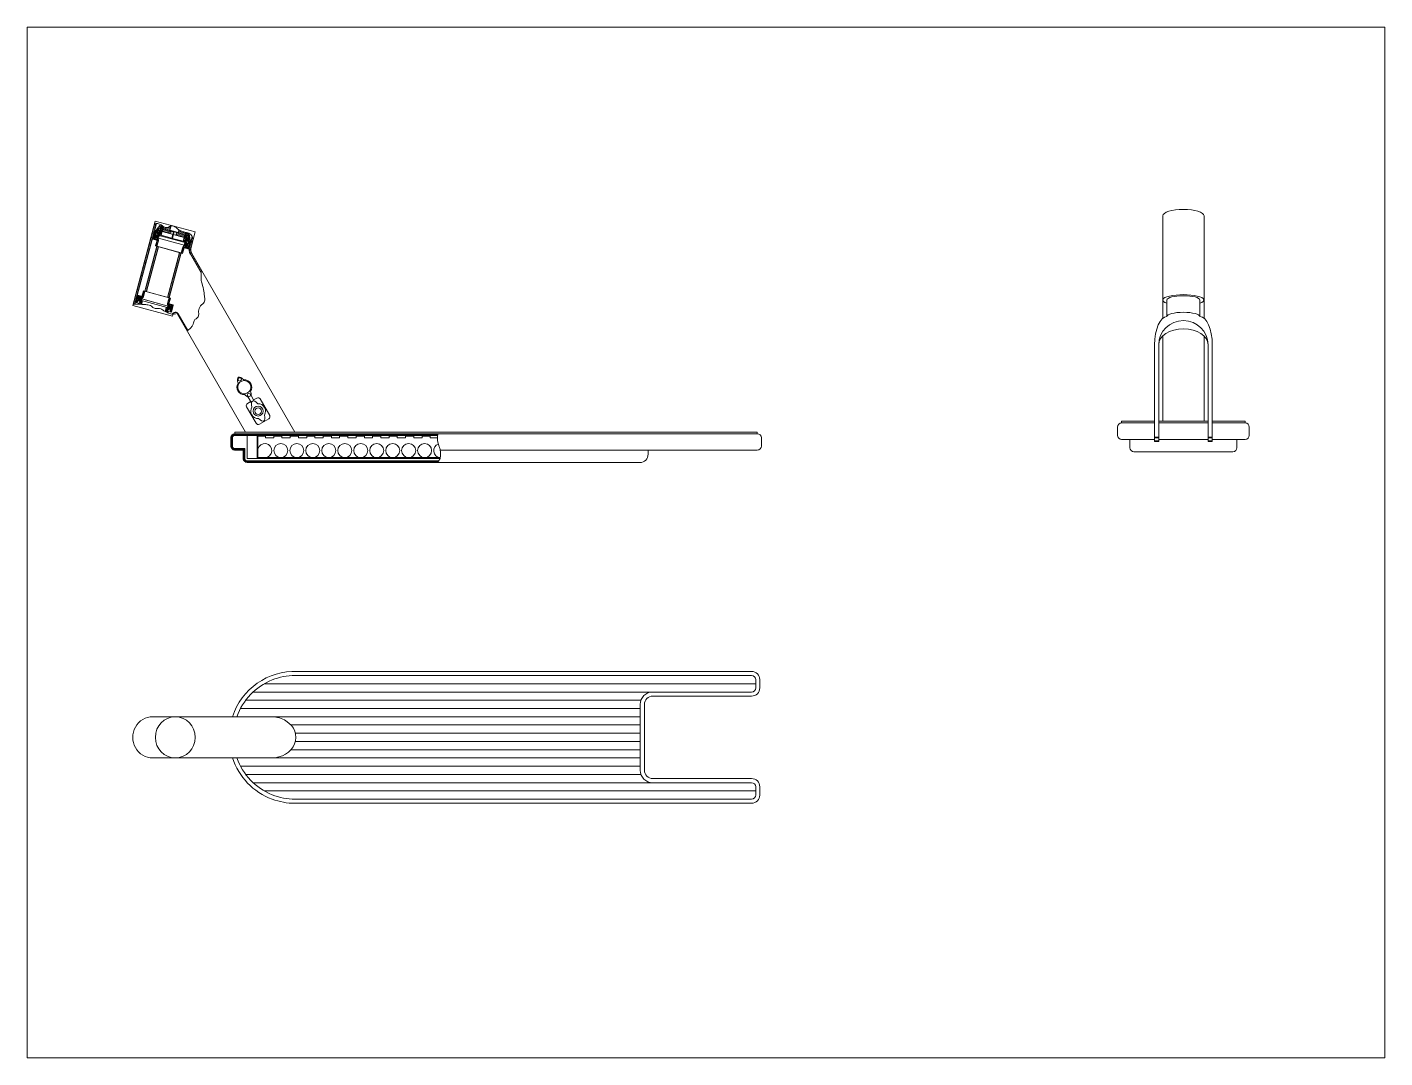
# Paper-space layout 'Presentación1' of a CAD drawing. Header units: millimetres. Extents: x 26 to 231, y 20 to 176.
# The model-space entities are those that its viewports show. They can reach past a viewport. Long polylines and large blocks are cut down to what shows.
import ezdxf

# ---------------------------------------------------------------- set-up
doc = ezdxf.new("R2010")
doc.units = ezdxf.units.MM
doc.layers.add('01_Contornos', color=7, linetype='Continuous', lineweight=20)
doc.layers.add('04_Cotas', color=3, linetype='Continuous', lineweight=18)

msp = doc.modelspace()

# ---------------------------------------------------------------- hatches: boundary and pattern name
at = {"layer": '01_Contornos'}
h = msp.add_hatch(dxfattribs=at)
h.set_pattern_fill('ANSI31', color=256, scale=0.4, angle=290)
h.set_pattern_definition([(335, (618.6292, 209.0503), (0.5367252, 1.1510109), [])])
h.paths.add_polyline_path([(962.6, 1383.6), (965.1, 1392.9, 0.054182), (963.9, 1396.3), (960.6, 1384.1, 0.198912), (961.8, 1375), (974.8, 1352.5), (974.8, 1356.5), (963.6, 1376, -0.198912)])
edge = h.paths.add_edge_path()
edge.add_arc((894.3, 1316.9), 2.75, 227.0472, 241.4719)
edge.add_arc((893.3, 1315.2), 0.789, 241.4719, 268.5598)
edge.add_arc((893.5, 1322.3), 7.94, 268.5598, 270.524)
edge.add_arc((894.1, 1254.4), 60, 89.8094, 90.524, ccw=False)
edge.add_line((894.3, 1314.4), (920.5, 1412.2))
edge.add_arc((921.1, 1395.2), 17, 91.983, 99.1901)
edge.add_line((918.4, 1412), (892.4, 1314.9))
edge = h.paths.add_edge_path()
edge.add_arc((955.6, 1357.5), 57.5, 253.5525, 255.0025)
edge.add_arc((943.5, 1300.8), 3, 30, 158.3386, ccw=False)
edge.add_line((946.1, 1302.3), (957.8, 1282.1))
edge.add_arc((948.2, 1299), 19.5, 299.559, 302.498)
edge.add_line((958.6, 1282.6), (947, 1302.8))
edge.add_arc((943.5, 1300.8), 4, 30, 159.7448)
edge.add_line((939.7, 1302.2), (939.3, 1302.3))
at = {"layer": '01_Contornos', "ltscale": 0.2}
h = msp.add_hatch(dxfattribs=at)
h.set_pattern_fill('_USER', color=256, angle=29.5936, pattern_type=0)
h.set_pattern_definition([(29.59359, (-56.3417, 967.4476), (-0.4938445, 0.8695502), [])])
h.paths.add_polyline_path([(918.4, 1402), (920.3, 1401.5), (920, 1400.6), (921, 1400.3), (921.3, 1401.3, -0.173327), (925.5, 1407.4), (927.5, 1406.8), (928, 1408.7), (924.6, 1409.7)])
h.paths.add_polyline_path([(960.3, 1399.8), (956.9, 1400.8), (956.4, 1398.8), (958.4, 1398.3, -0.173327), (958.9, 1390.9), (958.6, 1389.9), (959.6, 1389.7), (959.8, 1390.6), (961.8, 1390.1)])
h = msp.add_hatch(dxfattribs=at)
h.set_pattern_fill('_USER', color=256, angle=29.5936, pattern_type=0)
h.set_pattern_definition([(29.59359, (-180.3165, 1345.9811), (-0.4938445, 0.8695502), [])])
h.paths.add_polyline_path([(924.7, 1398.5), (926.1, 1398.1), (928.2, 1405.8), (925.4, 1406.6)])
h.paths.add_polyline_path([(958.1, 1397.6), (955.2, 1398.4), (953.1, 1390.7), (954.6, 1390.3)])
at = {"layer": '01_Contornos'}
h = msp.add_hatch(dxfattribs=at)
h.set_pattern_fill('ANSI31', color=256, scale=0.4, angle=135)
h.set_pattern_definition([(165, (914.4133, 1416.3814), (-0.3287, -1.226726), [])])
h.paths.add_polyline_path([(934, 1322.6), (935.9, 1322.1), (950.5, 1376.6), (948.6, 1377.1)])
h.paths.add_polyline_path([(923.1, 1384.2), (921.1, 1384.7), (906.5, 1330.2), (908.4, 1329.7)])
h = msp.add_hatch(dxfattribs=at)
h.set_pattern_fill('ANSI31', color=256, scale=0.4)
h.set_pattern_definition([(45, (-56.8746, -320.0918), (-0.8980256, 0.8980256), [])])
h.paths.add_polyline_path([(1015.8, 1155.3), (1030.8, 1155.3), (1042.8, 1155.3), (1261.9, 1155.3, -0.011398), (1262.2, 1157.3), (1015.8, 1157.3, 0.414214), (1010.8, 1152.3), (1010.8, 1142.3, 0.414214), (1015.8, 1137.3), (1025.8, 1137.3), (1027.8, 1137.3), (1027.8, 1139.3), (1015.8, 1139.3, -0.414214), (1012.8, 1142.3), (1012.8, 1152.3, -0.414214)])
h = msp.add_hatch(dxfattribs=at)
h.set_pattern_fill('ANSI31', color=256, scale=0.4, angle=90)
h.set_pattern_definition([(135, (-56.8746, -320.0918), (-0.8980256, -0.8980256), [])])
h.paths.add_polyline_path([(1030.8, 1122.3), (1261.6, 1122.3, 0.031889), (1263.2, 1124.3), (1030.8, 1124.3, -0.414214), (1027.8, 1127.3), (1027.8, 1137.3), (1025.8, 1137.3), (1025.8, 1127.3, 0.414214)])

# ---------------------------------------------------------------- linework, layer by layer
for p, q in [((2142.1, 1297.4), (2142.1, 1421.6)), ((2192.1, 1297.4), (2192.1, 1421.6)), ((919.2, 1415.1), (891.9, 1313)), ((919.2, 1415.1), (891.9, 1313)), ((920.5, 1412.2), (894.3, 1314.4)), ((918.4, 1402), (920.3, 1401.5)), ((919.2, 1415.1), (967.5, 1402.1)), ((920.3, 1401.5), (919.2, 1397.7)), ((921, 1400.3), (921.3, 1401.3)), ((923, 1404.8), (922, 1400.9)), ((922, 1400.9), (922.7, 1400.7)), ((923, 1404.8), (925.1, 1404.2)), ((924.5, 1404.4), (924.6, 1397.6)), ((924.6, 1409.7), (929, 1408.5)), ((924.7, 1398.5), (925.4, 1406.6)), ((925.4, 1406.6), (941.3, 1402.3)), ((925.5, 1407.4), (928.4, 1406.5)), ((926.1, 1398.1), (928.2, 1405.8)), ((927, 1409), (927.3, 1409.9)), ((927.1, 1409.3), (927.7, 1409.5)), ((927.4, 1402.7), (929, 1408.5)), ((927.4, 1402.7), (954.4, 1395.2)), ((927.6, 1402.6), (937.6, 1406.8)), ((927.8, 1404.1), (938, 1408.3)), ((928.2, 1405.6), (932.6, 1407.5)), ((928.6, 1407.2), (930.4, 1407.9)), ((928.7, 1408.6), (928.9, 1408.6)), ((929.6, 1402.1), (937.1, 1405.2)), ((931.6, 1401.5), (937.6, 1404)), ((933.6, 1401), (938.6, 1403.1)), ((935.6, 1400.4), (938.2, 1401.5)), ((938.8, 1403.7), (937.7, 1399.8)), ((941.3, 1402.3), (939.1, 1394.5)), ((942.2, 1402), (940.1, 1394.3)), ((942.2, 1402), (958.1, 1397.6)), ((945.1, 1402), (944, 1398.1)), ((944.1, 1398.5), (953.2, 1402.3)), ((944.5, 1400), (951.4, 1402.9)), ((945, 1401.6), (945.5, 1401.8)), ((945.5, 1397.7), (955.1, 1401.7)), ((947.3, 1402.6), (949.9, 1403.6)), ((947.7, 1404.1), (948.4, 1404.4)), ((954.4, 1395.2), (956, 1401)), ((956, 1401), (960.3, 1399.8)), ((956.5, 1400.9), (957.3, 1401.2)), ((957.9, 1400.5), (958, 1401)), ((962.6, 1383.6), (967.5, 1402.1)), ((962.6, 1383.6), (967.5, 1402.1)), ((906.5, 1330.2), (921.1, 1384.7)), ((919.4, 1385.2), (921.3, 1391.9)), ((952.2, 1376.1), (919.4, 1385.2)), ((920.5, 1395.5), (919.7, 1397)), ((921.5, 1395.1), (919.9, 1397.9)), ((923, 1399.7), (920, 1400.6)), ((922.2, 1395.2), (920.3, 1398.5)), ((922.7, 1395.4), (920.8, 1398.9)), ((950.5, 1376.6), (921.1, 1384.7)), ((921.3, 1395.1), (955.7, 1385.6)), ((923.2, 1395.9), (921.4, 1399.1)), ((923.6, 1396.6), (922.2, 1399)), ((922.3, 1399), (923.5, 1398.7)), ((922.7, 1400.7), (922.5, 1400.2)), ((955.3, 1389.2), (923.5, 1397.9)), ((924.7, 1398.5), (939.1, 1394.5)), ((937.6, 1399.9), (937.8, 1400)), ((940.1, 1394.3), (954.6, 1390.3)), ((947.5, 1397.1), (955.8, 1400.6)), ((949.5, 1396.6), (955.4, 1399.1)), ((951.5, 1396), (955, 1397.5)), ((953.1, 1390.7), (955.2, 1398.4)), ((953.5, 1395.5), (954.6, 1396)), ((957.7, 1395.2), (954.2, 1389.5)), ((956, 1385.6), (954.5, 1388.2)), ((954.9, 1386.2), (954.5, 1386.9)), ((954.6, 1390.3), (958.1, 1397.6)), ((956.7, 1385.6), (954.9, 1388.8)), ((955.4, 1399.1), (958.4, 1398.3)), ((957.3, 1385.8), (955.4, 1389.2)), ((956.8, 1389.5), (955.6, 1389.8)), ((957.9, 1386.2), (956, 1389.5)), ((958.2, 1386.8), (956.7, 1389.5)), ((957.7, 1395.2), (957.1, 1395.4)), ((957.4, 1391.2), (957.2, 1390.6)), ((958.1, 1391), (957.4, 1391.2)), ((959.2, 1394.8), (957.7, 1395.2)), ((958.4, 1387.8), (957.7, 1389)), ((959.2, 1394.8), (958.1, 1391)), ((958.6, 1389.9), (958.9, 1390.9)), ((958.6, 1389.9), (959.6, 1389.7)), ((959.8, 1390.6), (958.8, 1386.8)), ((959.8, 1390.6), (961.8, 1390.1)), ((960.6, 1384.1), (963.9, 1396.3)), ((908.4, 1329.7), (923.1, 1384.2)), ((934, 1322.6), (948.6, 1377.1)), ((935.9, 1322.1), (950.5, 1376.6)), ((950.5, 1376.6), (952.4, 1383.3)), ((952.2, 1376.1), (954.1, 1382.9)), ((974.8, 1352.5), (961.8, 1375)), ((1088.7, 1159.3), (963.6, 1376)), ((895.3, 1316.7), (897.6, 1325.2)), ((897.2, 1316.2), (898.3, 1320)), ((899.6, 1317.7), (898.7, 1319.2)), ((900.5, 1317.4), (898.9, 1320.2)), ((901.2, 1317.4), (899.3, 1320.8)), ((901.8, 1317.7), (899.8, 1321.1)), ((902.3, 1318.1), (900.5, 1321.3)), ((902.6, 1318.8), (901.2, 1321.3)), ((901.4, 1321.2), (935.9, 1311.7)), ((902.6, 1318.7), (933.5, 1310.2)), ((906.5, 1330.2), (904.7, 1323.4)), ((937.6, 1321.6), (904.8, 1330.7)), ((906.5, 1330.2), (935.9, 1322.1)), ((2147.1, 1299.4), (2147.1, 1319.5)), ((2187.1, 1299.4), (2187.1, 1319.5)), ((891.9, 1313), (940.2, 1300)), ((891.9, 1313), (940.2, 1300)), ((895.3, 1316.7), (897.2, 1316.2)), ((898.3, 1314.3), (898.7, 1315.7)), ((899.6, 1315.4), (900.2, 1317.3)), ((900.8, 1317.2), (900.3, 1317.4)), ((935, 1307.8), (933.6, 1310.4)), ((933.9, 1308.5), (933.6, 1309.1)), ((935.8, 1307.8), (933.9, 1311)), ((934.8, 1307.9), (934.3, 1308)), ((934.3, 1305.8), (934.9, 1307.8)), ((936.4, 1308), (934.4, 1311.5)), ((934.8, 1303.8), (935.3, 1305.6)), ((936.9, 1308.4), (935, 1311.7)), ((937.3, 1309), (935.7, 1311.7)), ((937.4, 1310.1), (936.7, 1311.3)), ((936.7, 1305.3), (937.8, 1309.1)), ((938.7, 1304.7), (936.7, 1305.3)), ((938.7, 1304.7), (941, 1313.2)), ((939.3, 1302.3), (939.7, 1302.2)), ((1028.7, 1159.3), (946.1, 1302.3)), ((958.6, 1282.6), (947, 1302.8)), ((940.2, 1300), (940.6, 1301.6)), ((940.2, 1300), (940.6, 1301.6)), ((2142.1, 1275.9), (2142.1, 1172.3)), ((2192.1, 1275.9), (2192.1, 1172.3)), ((2132.1, 1147.7), (2132.1, 1265.1)), ((2137.1, 1265.1), (2137.1, 1147.7)), ((2197.1, 1265.1), (2197.1, 1147.7)), ((2202.1, 1147.7), (2202.1, 1265.1)), ((1035.4, 1203.6), (1039.3, 1196.8)), ((1030, 1189.9), (1041.5, 1170)), ((1035, 1196.3), (1031.1, 1194)), ((1035.8, 1194.8), (1031.9, 1201.6)), ((1042.4, 1200.5), (1038.5, 1198.3)), ((1058, 1179.5), (1046.5, 1199.4)), ((1045.6, 1168.9), (1056.9, 1175.4)), ((2092.1, 1172.3), (2132.1, 1172.3)), ((2092.1, 1170.3), (2092.1, 1172.3)), ((2092.1, 1170.3), (2132.1, 1170.3)), ((2137.1, 1172.3), (2197.1, 1172.3)), ((2137.1, 1170.3), (2197.1, 1170.3)), ((2202.1, 1172.3), (2242.1, 1172.3)), ((2242.1, 1170.3), (2202.1, 1170.3)), ((2242.1, 1170.3), (2242.1, 1172.3)), ((1015.8, 1159.3), (1649.8, 1159.3)), ((1015.8, 1157.3), (1015.8, 1159.3)), ((1649.8, 1157.3), (1015.8, 1157.3)), ((1015.8, 1155.3), (1030.8, 1155.3)), ((1042.8, 1155.3), (1030.8, 1155.3)), ((1030.8, 1155.3), (1030.8, 1127.3)), ((1042.8, 1127.3), (1042.8, 1155.3)), ((1042.8, 1155.3), (1261.9, 1155.3)), ((1043.8, 1155.3), (1043.8, 1128.3)), ((1043.8, 1154.3), (1052.9, 1154.3)), ((1052.9, 1152.3), (1052.9, 1155.3)), ((1062.9, 1152.3), (1062.9, 1155.3)), ((1062.9, 1154.3), (1072.9, 1154.3)), ((1072.9, 1152.3), (1072.9, 1155.3)), ((1082.9, 1152.3), (1082.9, 1155.3)), ((1082.9, 1154.3), (1092.9, 1154.3)), ((1092.9, 1155.3), (1092.9, 1152.3)), ((1102.9, 1155.3), (1102.9, 1152.3)), ((1102.9, 1154.3), (1112.9, 1154.3)), ((1112.9, 1152.3), (1112.9, 1155.3)), ((1122.9, 1155.3), (1122.9, 1152.3)), ((1122.9, 1154.3), (1132.9, 1154.3)), ((1132.9, 1155.3), (1132.9, 1152.3)), ((1142.9, 1152.3), (1142.9, 1155.3)), ((1142.9, 1154.3), (1152.9, 1154.3)), ((1152.9, 1155.3), (1152.9, 1152.3)), ((1162.9, 1152.3), (1162.9, 1155.3)), ((1162.9, 1154.3), (1172.9, 1154.3)), ((1172.9, 1155.3), (1172.9, 1152.3)), ((1182.9, 1152.3), (1182.9, 1155.3)), ((1182.9, 1154.3), (1192.9, 1154.3)), ((1192.9, 1152.3), (1192.9, 1155.3)), ((1202.9, 1155.3), (1202.9, 1152.3)), ((1202.9, 1154.3), (1212.9, 1154.3)), ((1212.9, 1152.3), (1212.9, 1155.3)), ((1222.9, 1152.3), (1222.9, 1155.3)), ((1222.9, 1154.3), (1232.9, 1154.3)), ((1232.9, 1155.3), (1232.9, 1152.3)), ((1242.9, 1152.3), (1242.9, 1155.3)), ((1242.9, 1154.3), (1252.9, 1154.3)), ((1252.9, 1152.3), (1252.9, 1155.3)), ((1649.8, 1159.3), (1649.8, 1157.3)), ((2087.1, 1165.3), (2087.1, 1155.3)), ((2247.1, 1165.3), (2247.1, 1155.3)), ((1010.8, 1142.3), (1010.8, 1152.3)), ((1012.8, 1142.3), (1012.8, 1152.3)), ((1027.8, 1139.3), (1015.8, 1139.3)), ((1025.8, 1137.3), (1015.8, 1137.3)), ((1025.8, 1137.3), (1025.8, 1127.3)), ((1025.8, 1137.3), (1027.8, 1137.3)), ((1027.8, 1139.3), (1027.8, 1127.3)), ((1062.9, 1152.3), (1052.9, 1152.3)), ((1082.9, 1152.3), (1072.9, 1152.3)), ((1102.9, 1152.3), (1092.9, 1152.3)), ((1122.9, 1152.3), (1112.9, 1152.3)), ((1142.9, 1152.3), (1132.9, 1152.3)), ((1162.9, 1152.3), (1152.9, 1152.3)), ((1182.9, 1152.3), (1172.9, 1152.3)), ((1182.9, 1152.3), (1182.9, 1152.3)), ((1202.9, 1152.3), (1192.9, 1152.3)), ((1192.9, 1152.3), (1192.9, 1152.3)), ((1222.9, 1152.3), (1212.9, 1152.3)), ((1242.9, 1152.3), (1232.9, 1152.3)), ((1261.7, 1152.3), (1252.9, 1152.3)), ((1649.8, 1137.3), (1265.1, 1137.3)), ((1517.4, 1137.3), (1517.4, 1132.3)), ((1654.8, 1152.3), (1654.8, 1142.3)), ((2092.1, 1150.3), (2132.1, 1150.3)), ((2102.1, 1140.3), (2102.1, 1150.3)), ((2132.1, 1153.2), (2137.1, 1153.2)), ((2132.1, 1152.1), (2137.1, 1152.1)), ((2132.1, 1148.8), (2137.1, 1148.8)), ((2132.1, 1147.7), (2137.1, 1147.7)), ((2137.1, 1150.3), (2197.1, 1150.3)), ((2197.1, 1153.2), (2202.1, 1153.2)), ((2197.1, 1152.1), (2202.1, 1152.1)), ((2197.1, 1148.8), (2202.1, 1148.8)), ((2197.1, 1147.7), (2202.1, 1147.7)), ((2242.1, 1150.3), (2202.1, 1150.3)), ((2232.1, 1150.3), (2232.1, 1140.3)), ((1030.8, 1127.3), (1264.8, 1127.3)), ((1030.8, 1124.3), (1263.2, 1124.3)), ((1030.8, 1122.3), (1507.4, 1122.3)), ((1265, 1128.3), (1043.8, 1128.3)), ((2107.1, 1135.3), (2138.2, 1135.3)), ((2227.1, 1135.3), (2138.2, 1135.3)), ((1642.9, 863.9), (1088.9, 863.9)), ((1642.9, 868.9), (1091.4, 868.9)), ((1647.9, 858.9), (1647.9, 848.9)), ((1652.9, 858.9), (1652.9, 848.9)), ((1037.8, 843.9), (1060.9, 843.9)), ((1051.4, 853.9), (1647.9, 853.9)), ((1060.9, 843.9), (1642.9, 843.9)), ((1642.9, 843.9), (1522.9, 843.9)), ((1028.8, 833.9), (1060.9, 833.9)), ((1060.9, 833.9), (1508.7, 833.9)), ((1507.9, 828.9), (1507.9, 748.9)), ((1512.9, 748.9), (1512.9, 828.9)), ((1642.9, 838.9), (1522.9, 838.9)), ((916, 813.9), (1060.9, 813.9)), ((1022.4, 823.9), (1038.9, 823.9)), ((1038.9, 823.9), (1507.9, 823.9)), ((1060.9, 813.9), (1507.9, 813.9)), ((1083.8, 803.9), (1507.9, 803.9)), ((1089.2, 793.9), (1507.9, 793.9)), ((1089.2, 783.9), (1507.9, 783.9)), ((916, 763.9), (1059.8, 763.9)), ((1059.8, 763.9), (1507.9, 763.9)), ((1083.8, 773.9), (1507.9, 773.9)), ((1022.4, 753.9), (1060.9, 753.9)), ((1028.8, 743.9), (1060.9, 743.9)), ((1060.9, 753.9), (1507.9, 753.9)), ((1060.9, 743.9), (1508.7, 743.9)), ((1037.8, 733.9), (1060.9, 733.9)), ((1060.9, 733.9), (1575.3, 733.9)), ((1575.3, 738.9), (1522.9, 738.9)), ((1522.9, 733.9), (1565.3, 733.9)), ((1642.9, 738.9), (1575.3, 738.9)), ((1642.9, 733.9), (1595.4, 733.9)), ((1647.9, 718.9), (1647.9, 728.9)), ((1652.9, 718.9), (1652.9, 728.9)), ((1051.4, 723.9), (1647.9, 723.9)), ((1088.7, 713.9), (1642.9, 713.9)), ((1088.9, 708.9), (1642.9, 708.9))]:
    msp.add_line(p, q, dxfattribs=at)
at = {"layer": '01_Contornos', "ltscale": 0.2}
for p, q in [((918.4, 1402), (916, 1393.6)), ((920.2, 1401.1), (917.7, 1399.7)), ((919.3, 1401.8), (918.1, 1401.1)), ((924.6, 1409.7), (918.4, 1402)), ((922, 1401.1), (924.5, 1402.5)), ((922.4, 1402.5), (924.5, 1403.7)), ((922.6, 1400.3), (924.5, 1401.4)), ((922.8, 1403.9), (924, 1404.5)), ((928, 1408.7), (927.5, 1406.8)), ((938.3, 1409.5), (936.9, 1404.2)), ((936.9, 1404.2), (947, 1401.4)), ((947, 1401.4), (947.9, 1404.7)), ((919.5, 1396.1), (916.2, 1394.3)), ((916.2, 1393.3), (921.3, 1391.9)), ((920.2, 1395.4), (916.5, 1393.2)), ((919.2, 1397.1), (916.6, 1395.6)), ((919.5, 1398.4), (917, 1397)), ((919.8, 1399.8), (917.4, 1398.4)), ((921.4, 1394.9), (917.8, 1392.9)), ((922.3, 1394.3), (919.2, 1392.5)), ((921.8, 1387.1), (919.6, 1385.8)), ((922.2, 1388.4), (920, 1387.2)), ((921.4, 1385.7), (920.1, 1385)), ((922.5, 1389.8), (920.4, 1388.6)), ((922.8, 1393.4), (920.5, 1392.1)), ((920.6, 1395.2), (920.9, 1395.1)), ((922.9, 1391.2), (920.8, 1389.9)), ((923.1, 1392.4), (921.1, 1391.3)), ((923, 1391.4), (921.1, 1384.7)), ((923.2, 1399.5), (924.5, 1400.3)), ((923.5, 1398.6), (924.5, 1399.1)), ((924.1, 1397.7), (924.5, 1398)), ((957.2, 1385.3), (952.1, 1382.5)), ((955.5, 1385.5), (952.6, 1383.9)), ((954.2, 1389.5), (958.4, 1391.9)), ((960.7, 1386.2), (954.6, 1382.7)), ((955.3, 1391.3), (958.7, 1393.2)), ((960.3, 1384.8), (956, 1382.4)), ((956.3, 1385.4), (956.1, 1385.4)), ((956.9, 1400.8), (956.4, 1398.8)), ((956.4, 1393.1), (959.1, 1394.6)), ((957.5, 1394.8), (958, 1395.1)), ((961.1, 1387.5), (958.4, 1386)), ((961.4, 1388.9), (959, 1387.5)), ((961.6, 1390.1), (959.4, 1388.9)), ((961.8, 1390.1), (959.4, 1381.6)), ((960.2, 1390.5), (959.7, 1390.2)), ((961.8, 1390.1), (960.3, 1399.8)), ((952.8, 1378.2), (950.6, 1377)), ((953.2, 1379.6), (951, 1378.4)), ((953.5, 1381), (951.4, 1379.7)), ((952.4, 1376.9), (951.5, 1376.3)), ((953.9, 1382.3), (951.8, 1381.1)), ((959.2, 1381.5), (954.1, 1382.9)), ((959.9, 1383.4), (957.4, 1382)), ((959.6, 1382.1), (958.7, 1381.6)), ((895.6, 1317.9), (898.1, 1319.3)), ((896, 1319.3), (898.7, 1320.8)), ((896.4, 1320.6), (902.4, 1324.1)), ((896.7, 1322), (901.1, 1324.4)), ((897.1, 1323.3), (899.7, 1324.8)), ((897.5, 1324.7), (898.3, 1325.2)), ((897.9, 1325.3), (903, 1323.9)), ((899.9, 1321.5), (904.9, 1324.3)), ((900.7, 1321.4), (901, 1321.3)), ((901.5, 1321.2), (904.5, 1322.9)), ((902.3, 1318), (903.2, 1318.6)), ((903.6, 1318.5), (902.4, 1314.2)), ((903, 1323.9), (904.8, 1330.7)), ((903.1, 1324.5), (905.3, 1325.7)), ((903.5, 1325.8), (905.6, 1327)), ((903.9, 1327.2), (906, 1328.4)), ((903.9, 1320.5), (933.3, 1312.4)), ((904.2, 1328.5), (906.4, 1329.8)), ((904.6, 1329.9), (905.6, 1330.4)), ((934.1, 1315.3), (935.9, 1322.1)), ((934.9, 1318.3), (937, 1319.6)), ((935.3, 1319.7), (937.4, 1320.9)), ((935.6, 1321.1), (936.9, 1321.8)), ((935.7, 1314.9), (937.6, 1321.6)), ((895.4, 1316.6), (897.7, 1317.9)), ((896.8, 1316.3), (897.3, 1316.6)), ((898.4, 1314.7), (903.3, 1317.5)), ((898.7, 1315.7), (899.6, 1315.4)), ((899.8, 1314.3), (902.9, 1316.1)), ((900, 1316.7), (900.9, 1317.3)), ((901.7, 1314.2), (902.6, 1314.7)), ((932.5, 1310.5), (931.1, 1305.6)), ((931.2, 1305.7), (934.8, 1307.8)), ((931.6, 1307), (933.9, 1308.4)), ((931.9, 1308.4), (933.4, 1309.3)), ((932.1, 1305.1), (934.5, 1306.4)), ((932.3, 1309.8), (933.2, 1310.3)), ((933.2, 1304.5), (935.1, 1305.6)), ((934, 1314.4), (935.9, 1315.5)), ((934.1, 1315.6), (936.3, 1316.8)), ((934.2, 1313.4), (936.5, 1314.7)), ((935.3, 1305.6), (934.3, 1305.8)), ((934.4, 1304), (935, 1304.4)), ((934.5, 1317), (936.7, 1318.2)), ((934.7, 1312.5), (937.9, 1314.3)), ((935.6, 1311.9), (939.2, 1313.9)), ((940.9, 1313.5), (935.7, 1314.9)), ((936.4, 1311.6), (936.2, 1311.6)), ((936.8, 1311.4), (940.6, 1313.5)), ((936.8, 1305.7), (939.3, 1307.1)), ((937.2, 1307), (939.7, 1308.4)), ((937.6, 1310.7), (940.8, 1312.5)), ((937.6, 1308.4), (940, 1309.8)), ((937.7, 1305), (938.9, 1305.7)), ((937.9, 1309.7), (940.4, 1311.1))]:
    msp.add_line(p, q, dxfattribs=at)
at = {"layer": '01_Contornos', "ltscale": 0.05}
msp.add_line((1566.3, 733.9), (1595.4, 733.9), dxfattribs=at)
at = {"layer": '01_Contornos'}
for points in [[(965.1, 1392.9, 0.079393), (963.1, 1397.8, 0.144598), (961, 1399.9, 0.072769), (956.5, 1401.4, -0.059041), (950.9, 1403.1, -0.072818), (944.9, 1406.9, 0.100905), (940.5, 1409.4, 0.243127), (936.2, 1408.6, -0.215306), (931.6, 1407.6, -0.142421), (927.4, 1409.7, 0.138635), (923.2, 1412, 0.053585), (921.1, 1412.2, 0.040226), (918.4, 1412)], [(918.4, 1412, 0.000105), (918.4, 1412)], [(957.8, 1282.1, 0.067476), (961.9, 1285.3, 0.087487), (964.3, 1288.6, 0.057925), (965.4, 1291.9, -0.077504), (966.3, 1294.4, -0.135038), (968.6, 1296.7, 0.132362), (971, 1299.1, 0.165893), (971.8, 1303.2, -0.115988), (972.4, 1309, -0.155712), (976.8, 1314.9, 0.232874), (979.1, 1319.3, 0.03565), (978.9, 1324.1, 0.02042), (977.7, 1332.3, 0.026926), (975.3, 1341.6, -0.075159), (974.8, 1345.1), (974.8, 1351), (974.8, 1356.5)], [(892.4, 1314.9, 0.063023), (892.9, 1314.5, 0.118747), (893.3, 1314.4, 0.008571), (893.6, 1314.4, -0.003118), (894.3, 1314.4, -0.013283), (906.1, 1314, -0.028751), (911.6, 1313.4, -0.157709), (914.5, 1311.9, 0.121995), (918.1, 1309.6, 0.106595), (922.4, 1309.2, -0.134545), (925.8, 1308.7, -0.039864), (927.8, 1307.6, 0.022486), (931.3, 1305.5, 0.032573), (935.3, 1303.7, 0.024796), (940.7, 1301.9)], [(1261.6, 1122.3, 0.05685), (1264.2, 1126, 0.094779), (1265.1, 1128.6, 0.03145), (1265.4, 1133.5, 0.042078), (1265.1, 1137.3, 0.050423), (1263.9, 1141.5, -0.037247), (1262.2, 1147.2, -0.05526), (1261.7, 1151.1, -0.034996), (1262.2, 1157.3)]]:
    msp.add_lwpolyline(points, format="xyb", dxfattribs=at)
for centre, radius in [((921.7, 1397.1), 1.99), ((956.4, 1387.5), 1.99), ((900.7, 1319.3), 1.99), ((935.5, 1309.8), 1.99), ((1027.2, 1213.7), 8), ((1021.7, 1223.2), 2), ((1032.7, 1204.2), 2), ((1044, 1184.7), 6), ((1044, 1184.7), 4), ((1071.5, 1136.8), 8.5), ((1090.9, 1136.8), 8.5), ((1110.3, 1136.8), 8.5), ((1129.7, 1136.8), 8.5), ((1149.1, 1136.8), 8.5), ((1168.5, 1136.8), 8.5), ((1187.9, 1136.8), 8.5), ((1207.3, 1136.8), 8.5), ((1226.7, 1136.8), 8.5), ((1246.1, 1136.8), 8.5)]:
    msp.add_circle(centre, radius, dxfattribs=at)
for centre, radius, start, end in [((931.9, 1398.5), 11, 125.9138, 165.2465), ((921.8, 1397.1), 2, 246.2613, 254.5849), ((921.8, 1397.1), 2, 74.5849, 82.9085), ((921.5, 1398.5), 2, 344.5936, 60.1161), ((957.2, 1388.6), 2, 89.0711, 164.5936), ((956.3, 1387.6), 2, 254.5849, 262.9085), ((956.3, 1387.6), 2, 66.2613, 74.5849), ((948.3, 1393.9), 11, 343.9406, 23.2734), ((972.2, 1381), 12, 165, 210), ((972.2, 1381), 10, 165, 210), ((972.2, 1381), 10, 165, 210), ((900.7, 1319.2), 2, 254.5936, 344.5936), ((900.8, 1319.3), 2, 74.5849, 82.9085), ((900.8, 1319.3), 2, 246.2613, 254.5849), ((935.4, 1309.7), 2, 164.5936, 254.5936), ((935.3, 1309.8), 2, 254.5849, 262.9085), ((935.3, 1309.8), 2, 66.2613, 74.5849), ((943.5, 1300.8), 4, 30, 159.7448), ((943.5, 1300.8), 3, 30, 165), ((943.5, 1300.8), 3, 30, 165), ((1027.2, 1213.7), 9, 327.1032, 92.8968), ((1027.2, 1213.7), 9, 147.1032, 272.8968), ((1032.6, 1191.4), 3, 120, 210), ((1044, 1184.7), 9, 147.1032, 272.8968), ((1043.9, 1197.9), 3, 30, 120), ((1044, 1184.7), 9, 327.1032, 92.8968), ((1055.4, 1178), 3, 300, 30), ((2092.1, 1165.3), 5, 90, 180), ((2242.1, 1165.3), 5, 0, 90), ((1015.8, 1152.3), 5, 90, 180), ((1015.8, 1152.3), 3, 90, 180), ((1044.1, 1171.5), 3, 210, 300), ((1052.1, 1145.8), 8.5, 85.0504, 90), ((1649.8, 1152.3), 5, 0, 90), ((2092.1, 1155.3), 5, 180, 270), ((2242.1, 1155.3), 5, 270, 0), ((1015.8, 1142.3), 5, 180, 270), ((1015.8, 1142.3), 3, 180, 270), ((1052.1, 1136.8), 8.5, 270, 167.5463), ((1265.5, 1136.8), 8.5, 109.0136, 266.4569), ((1649.8, 1142.3), 5, 270, 0), ((2107.1, 1140.3), 5, 180, 270), ((2227.1, 1140.3), 5, 270, 0), ((1030.8, 1127.3), 5, 180, 270), ((1030.8, 1127.3), 3, 180, 270), ((1507.4, 1132.3), 10, 270, 360), ((1088.9, 788.9), 80.1, 88.2278, 161.7828), ((1089, 788.9), 75.1, 111.9692, 160.5163), ((1088.9, 788.9), 80, 110.3641, 110.4796), ((1088.9, 788.9), 75, 90, 111.913), ((1088.8, 788.9), 75, 89.9352, 111.8432), ((1642.9, 858.9), 10, 0, 90), ((1642.9, 858.9), 5, 0, 90), ((1522.9, 828.9), 15, 90, 180), ((1642.9, 848.9), 10, 270, 0), ((1642.9, 848.9), 5, 270, 0), ((1522.9, 828.9), 10, 90, 180), ((1088.9, 788.9), 80, 198.21, 249.5204), ((1088.9, 788.9), 75, 199.4712, 248.087), ((1522.9, 748.9), 15, 180, 270), ((1522.9, 748.9), 10, 180, 270), ((1642.9, 728.9), 10, 0, 90), ((1642.9, 728.9), 5, 0, 90), ((1088.9, 788.9), 75, 248.087, 270), ((1088.9, 788.9), 80, 249.5204, 270), ((1642.9, 718.9), 10, 270, 0), ((1642.9, 718.9), 5, 270, 0)]:
    msp.add_arc(centre, radius, start, end, dxfattribs=at)
at = {"layer": '01_Contornos', "ltscale": 0.2}
for centre, radius, start, end in [((916.2, 1393.5), 0.2, 164.5936, 254.5936), ((921.2, 1397.1), 2, 164.5936, 254.5936), ((920.1, 1392.2), 3, 344.5936, 74.5936), ((955.3, 1382.5), 3, 74.5936, 164.5936), ((956.8, 1387.3), 2, 254.5936, 344.5936), ((959.2, 1381.7), 0.2, 254.5936, 344.5936), ((897.8, 1325.1), 0.2, 74.5936, 164.5936), ((900.2, 1319.5), 2, 74.5936, 164.5936), ((901.8, 1324.2), 3, 254.5936, 344.5936), ((937, 1314.5), 3, 164.5936, 254.5936), ((935.9, 1309.7), 2, 344.5936, 74.5936), ((940.8, 1313.3), 0.2, 344.5936, 74.5936)]:
    msp.add_arc(centre, radius, start, end, dxfattribs=at)
at = {"layer": '01_Contornos'}
for centre, major_axis, ratio, start_param, end_param in [((2167.1, 1421.6), (-25, 0), 0.310583, 3.141593, 6.283185), ((2167.1, 1319.5), (-25, 0), 0.258819, 2.498092, 6.926686), ((2167.1, 1319.5), (-20, 0), 0.258819, 3.141593, 6.283185), ((2167.1, 1299.4), (-20, 0), 0.258819, 3.141593, 6.283185), ((2167.1, 1299.4), (-20, 0), 0.258819, 3.141593, 6.283185), ((2147.1, 1265.1), (0, -34.3), 0.437602, 3.141593, 4.712389), ((2167.1, 1265.1), (-30, 0), 0.981537, 3.141593, 6.283185), ((2167.1, 1265.1), (-30, 0), 0.64905, 3.141593, 6.283185), ((1027.2, 1213.7), (-7, 12.1), 0.357143, 5.321652, 7.244718), ((1027.2, 1213.7), (-7, 12.1), 0.357143, 8.463245, 9.013261), ((1027.2, 1213.7), (-7, 12.1), 0.357143, 9.836295, 10.386311), ((1044, 1184.7), (-7, 12.1), 0.357143, 5.321652, 7.244718), ((1044, 1184.7), (-7, 12.1), 0.357143, 8.463245, 10.386311), ((916, 788.9), (0, 25), 0.965926, 6.283185, 9.424778), ((943.4, 788.9), (-29, 0), 0.86273, 4.712389, 4.712399), ((1059.8, 788.9), (30, 0), 0.833333, 4.712389, 7.210481), ((1059.8, 788.9), (30, 0), 0.833333, 7.210481, 7.819636)]:
    msp.add_ellipse(centre, major_axis=major_axis, ratio=ratio, start_param=start_param, end_param=end_param, dxfattribs=at)
at = {"layer": '01_Contornos', "extrusion": (0, 0, -1)}
msp.add_ellipse((2187.1, 1265.1), major_axis=(0, -34.3), ratio=0.437602, start_param=3.141593, end_param=4.712389, dxfattribs=at)
at = {"layer": '01_Contornos'}
msp.add_ellipse((943.4, 788.9), major_axis=(0, 25), ratio=0.965842, dxfattribs=at)

psp = doc.layouts.new('Presentación1')

# ---------------------------------------------------------------- viewports
at = {"layer": '04_Cotas'}
psp.add_viewport(center=(128.5, 97.5), size=(205.6, 156), view_center_point=(1587.61, 1025.29), view_height=1250.4231, dxfattribs=at)

doc.saveas('drawing.dxf')
